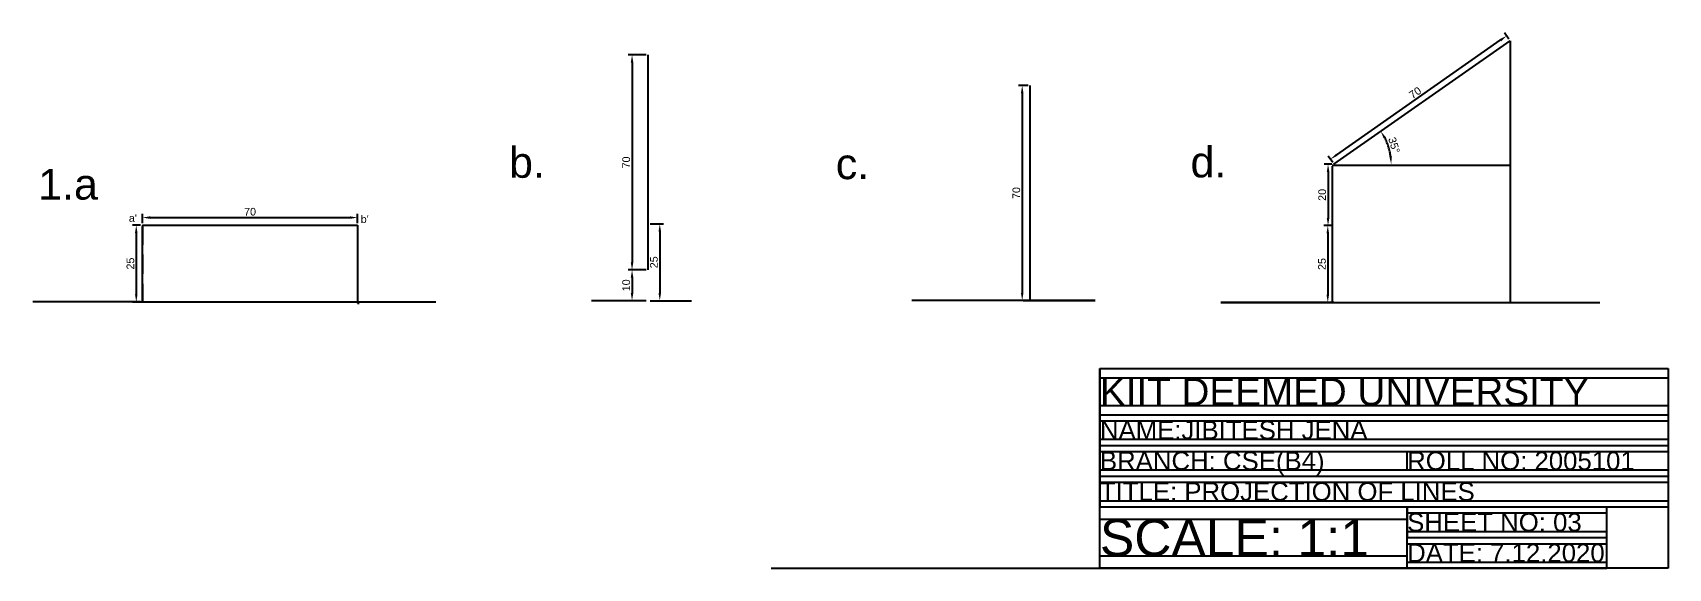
# Model space of a CAD drawing. Header units: inches. Extents: x 15 to 547, y -67 to 108.
import ezdxf

# ---------------------------------------------------------------- set-up
doc = ezdxf.new("R2010")
doc.units = ezdxf.units.IN
doc.header["$MEASUREMENT"] = 0
doc.linetypes.add('DASHED2', pattern=[9.525, 6.35, -3.175])
doc.styles.get("Standard").update_dxf_attribs({"font": 'arial.ttf'})
doc.dimstyles.new('ISO-25', dxfattribs={"dimtxt": 2.5, "dimasz": 2.5, "dimexe": 1.25, "dimexo": 0.625, "dimtad": 1, "dimtxsty": 'Standard', "dimcen": 2.5, "dimadec": 0, "dimazin": 0, "dimtfac": 1, "dimtmove": 0, "dimatfit": 3, "dimfxl": 1, "dimarcsym": 0})

# ---------------------------------------------------------------- blocks, each defined once
blk = doc.blocks.new('*D1')
at = {"color": 0, "lineweight": -2, "transparency": 16777216}
for p, q in [((50.45, 45.77), (50.45, 48.87)), ((120.45, 45.77), (120.45, 48.87)), ((52.95, 47.62), (117.95, 47.62))]:
    blk.add_line(p, q, dxfattribs=at)
at = {"color": 0, "transparency": 16777216}
for points in [[(52.95, 48.03), (52.95, 47.2), (50.45, 47.62)], [(117.95, 48.03), (117.95, 47.2), (120.45, 47.62)]]:
    blk.add_solid(points, dxfattribs=at)
at = {"layer": 'Defpoints', "color": 0, "transparency": 16777216}
for p in [(50.45, 45.15), (120.45, 47.62), (120.45, 45.15)]:
    blk.add_point(p, dxfattribs=at)
at = {"color": 0, "transparency": 16777216, "insert": (85.45, 49.52), "char_height": 2.5, "attachment_point": 5}
blk.add_mtext('70', dxfattribs=at)
blk = doc.blocks.new('*D2')
at = {"color": 0, "lineweight": -2, "transparency": 16777216}
for p, q in [((49.82, 45.15), (47.16, 45.15)), ((48.41, 42.65), (48.41, 22.65)), ((49.82, 20.15), (47.16, 20.15))]:
    blk.add_line(p, q, dxfattribs=at)
at = {"color": 0, "transparency": 16777216}
for points in [[(47.99, 42.65), (48.82, 42.65), (48.41, 45.15)], [(47.99, 22.65), (48.82, 22.65), (48.41, 20.15)]]:
    blk.add_solid(points, dxfattribs=at)
at = {"layer": 'Defpoints', "color": 0, "transparency": 16777216}
for p in [(50.45, 45.15), (48.41, 20.15), (50.45, 20.15)]:
    blk.add_point(p, dxfattribs=at)
at = {"color": 0, "transparency": 16777216, "insert": (46.51, 32.65), "char_height": 2.5, "attachment_point": 5, "rotation": 90}
blk.add_mtext('25', dxfattribs=at)
blk = doc.blocks.new('*D5')
at = {"color": 0, "lineweight": -2, "transparency": 16777216}
for p, q in [((214.43, 100.57), (208.54, 100.57)), ((209.79, 98.07), (209.79, 33.07)), ((214.43, 30.57), (208.54, 30.57))]:
    blk.add_line(p, q, dxfattribs=at)
at = {"color": 0, "transparency": 16777216}
for points in [[(209.38, 98.07), (210.21, 98.07), (209.79, 100.57)], [(209.38, 33.07), (210.21, 33.07), (209.79, 30.57)]]:
    blk.add_solid(points, dxfattribs=at)
at = {"layer": 'Defpoints', "color": 0, "transparency": 16777216}
for p in [(215.05, 100.57), (209.79, 30.57), (215.05, 30.57)]:
    blk.add_point(p, dxfattribs=at)
at = {"color": 0, "transparency": 16777216, "insert": (207.89, 65.57), "char_height": 2.5, "attachment_point": 5, "rotation": 90}
blk.add_mtext('70', dxfattribs=at)
blk = doc.blocks.new('*D3')
at = {"color": 0, "lineweight": -2, "transparency": 16777216}
for p, q in [((215.68, 45.57), (220.06, 45.57)), ((218.81, 43.07), (218.81, 23.07)), ((215.68, 20.57), (220.06, 20.57))]:
    blk.add_line(p, q, dxfattribs=at)
at = {"color": 0, "transparency": 16777216}
for points in [[(218.4, 43.07), (219.23, 43.07), (218.81, 45.57)], [(218.4, 23.07), (219.23, 23.07), (218.81, 20.57)]]:
    blk.add_solid(points, dxfattribs=at)
at = {"layer": 'Defpoints', "color": 0, "transparency": 16777216}
for p in [(215.05, 45.57), (215.05, 20.57), (218.81, 20.57)]:
    blk.add_point(p, dxfattribs=at)
at = {"color": 0, "transparency": 16777216, "insert": (216.91, 33.07), "char_height": 2.5, "attachment_point": 5, "rotation": 90}
blk.add_mtext('25', dxfattribs=at)
blk = doc.blocks.new('*D4')
at = {"color": 0, "lineweight": -2, "transparency": 16777216}
for p, q in [((214.43, 30.57), (208.54, 30.57)), ((209.79, 28.07), (209.79, 23.07)), ((214.43, 20.57), (208.54, 20.57))]:
    blk.add_line(p, q, dxfattribs=at)
at = {"color": 0, "transparency": 16777216}
for points in [[(209.38, 28.07), (210.21, 28.07), (209.79, 30.57)], [(209.38, 23.07), (210.21, 23.07), (209.79, 20.57)]]:
    blk.add_solid(points, dxfattribs=at)
at = {"layer": 'Defpoints', "color": 0, "transparency": 16777216}
for p in [(215.05, 30.57), (209.79, 20.57), (215.05, 20.57)]:
    blk.add_point(p, dxfattribs=at)
at = {"color": 0, "transparency": 16777216, "insert": (207.89, 25.57), "char_height": 2.5, "attachment_point": 5, "rotation": 90}
blk.add_mtext('10', dxfattribs=at)
blk = doc.blocks.new('*D6')
at = {"color": 0, "lineweight": -2, "transparency": 16777216}
for p, q in [((338.69, 90.61), (335.53, 90.61)), ((336.78, 88.11), (336.78, 23.11)), ((338.69, 20.61), (335.53, 20.61))]:
    blk.add_line(p, q, dxfattribs=at)
at = {"color": 0, "transparency": 16777216}
for points in [[(336.37, 88.11), (337.2, 88.11), (336.78, 90.61)], [(336.37, 23.11), (337.2, 23.11), (336.78, 20.61)]]:
    blk.add_solid(points, dxfattribs=at)
at = {"layer": 'Defpoints', "color": 0, "transparency": 16777216}
for p in [(339.32, 90.61), (336.78, 20.61), (339.32, 20.61)]:
    blk.add_point(p, dxfattribs=at)
at = {"color": 0, "transparency": 16777216, "insert": (334.88, 55.61), "char_height": 2.5, "attachment_point": 5, "rotation": 90}
blk.add_mtext('70', dxfattribs=at)
blk = doc.blocks.new('*D7')
at = {"color": 0, "lineweight": -2, "transparency": 16777216}
for p, q in [((495.23, 105.67), (493.74, 107.8)), ((439.16, 68.06), (492.41, 105.34)), ((437.89, 65.52), (436.4, 67.65))]:
    blk.add_line(p, q, dxfattribs=at)
at = {"color": 0, "transparency": 16777216}
for points in [[(492.17, 105.69), (492.65, 105), (494.46, 106.78)], [(438.92, 68.4), (439.4, 67.72), (437.12, 66.63)]]:
    blk.add_solid(points, dxfattribs=at)
at = {"layer": 'Defpoints', "color": 0, "transparency": 16777216}
for p in [(494.46, 106.78), (495.59, 105.16), (438.25, 65.01)]:
    blk.add_point(p, dxfattribs=at)
at = {"color": 0, "transparency": 16777216, "insert": (464.7, 88.26), "char_height": 2.5, "attachment_point": 5, "rotation": 35}
blk.add_mtext('70', dxfattribs=at)
blk = doc.blocks.new('*D8')
at = {"color": 0, "lineweight": -2, "transparency": 16777216}
for p, q in [((437.62, 65.01), (435.09, 65.01)), ((436.34, 62.51), (436.34, 47.51)), ((437.62, 45.01), (435.09, 45.01))]:
    blk.add_line(p, q, dxfattribs=at)
at = {"color": 0, "transparency": 16777216}
for points in [[(435.93, 62.51), (436.76, 62.51), (436.34, 65.01)], [(435.93, 47.51), (436.76, 47.51), (436.34, 45.01)]]:
    blk.add_solid(points, dxfattribs=at)
at = {"layer": 'Defpoints', "color": 0, "transparency": 16777216}
for p in [(438.25, 65.01), (436.34, 45.01), (438.25, 45.01)]:
    blk.add_point(p, dxfattribs=at)
at = {"color": 0, "transparency": 16777216, "insert": (434.44, 55.01), "char_height": 2.5, "attachment_point": 5, "rotation": 90}
blk.add_mtext('20', dxfattribs=at)
blk = doc.blocks.new('*D9')
at = {"color": 0, "lineweight": -2, "transparency": 16777216}
for p, q in [((437.62, 45.01), (435.01, 45.01)), ((436.26, 42.51), (436.26, 22.51)), ((437.62, 20.01), (435.01, 20.01))]:
    blk.add_line(p, q, dxfattribs=at)
at = {"color": 0, "transparency": 16777216}
for points in [[(435.84, 42.51), (436.67, 42.51), (436.26, 45.01)], [(435.84, 22.51), (436.67, 22.51), (436.26, 20.01)]]:
    blk.add_solid(points, dxfattribs=at)
at = {"layer": 'Defpoints', "color": 0, "transparency": 16777216}
for p in [(438.25, 45.01), (436.26, 20.01), (438.25, 20.01)]:
    blk.add_point(p, dxfattribs=at)
at = {"color": 0, "transparency": 16777216, "insert": (434.36, 32.51), "char_height": 2.5, "attachment_point": 5, "rotation": 90}
blk.add_mtext('25', dxfattribs=at)
blk = doc.blocks.new('*D10')
at = {"color": 0, "linetype": 'DASHED2', "lineweight": -2, "transparency": 16777216}
blk.add_arc((438.25, 65.01), 18.64, 7.6922, 27.3078, dxfattribs=at)
at = {"color": 0, "linetype": 'DASHED2', "transparency": 16777216}
for points in [[(454.45, 73.34), (455.16, 73.78), (453.51, 75.7)], [(457.13, 67.53), (456.3, 67.48), (456.88, 65.01)]]:
    blk.add_solid(points, dxfattribs=at)
at = {"layer": 'Defpoints', "color": 0, "linetype": 'DASHED2', "transparency": 16777216}
for p in [(495.59, 105.16), (438.25, 65.01), (438.25, 65.01), (456.5, 68.78), (495.59, 65.01)]:
    blk.add_point(p, dxfattribs=at)
at = {"color": 0, "linetype": 'DASHED2', "transparency": 16777216, "insert": (457.84, 71.19), "char_height": 2.5, "attachment_point": 5, "rotation": 287.5}
blk.add_mtext('35°', dxfattribs=at)

msp = doc.modelspace()

# ---------------------------------------------------------------- linework, layer by layer
for p, q in [((438.249, 65.011), (495.589, 105.161)), ((495.588, 104.06), (495.588, 20.344)), ((215.051, 30.573), (215.051, 100.573)), ((339.317, 90.612), (339.317, 20.612)), ((437.687, 64.699), (495.882, 64.699)), ((437.687, 64.405), (437.687, 20.344)), ((50.308, 44.725), (50.308, 20.05)), ((50.446, 45.147), (120.446, 45.147)), ((120.367, 45.121), (120.367, 19.76)), ((47.158, 20.147), (14.7, 20.147)), ((47.158, 20.147), (145.89, 20.147)), ((120.367, 19.76), (120.95, 19.76)), ((208.543, 20.573), (196.589, 20.573)), ((220.065, 20.573), (229.13, 20.573)), ((360.571, 20.612), (300.899, 20.612)), ((337.112, 20.612), (360.571, 20.612)), ((438.249, 20.011), (401.405, 20.011)), ((401.405, 20.011), (524.82, 20.011)), ((438.249, 20.011), (495.589, 20.011)), ((495.588, 20.344), (495.882, 20.344)), ((362.09, -66.546), (362.09, -1.546)), ((362.09, -1.546), (547.09, -1.546)), ((362.09, -1.546), (362.09, -16.546)), ((362.09, -4.546), (547.09, -4.546)), ((547.09, -1.546), (547.09, -66.546)), ((362.09, -13.546), (547.09, -13.546)), ((362.09, -16.546), (547.09, -16.546)), ((362.09, -16.546), (362.09, -26.546)), ((362.09, -18.546), (547.09, -18.546)), ((362.09, -24.546), (547.09, -24.546)), ((362.09, -26.546), (547.09, -26.546)), ((362.09, -26.546), (362.09, -36.546)), ((362.09, -28.546), (547.09, -28.546)), ((462.09, -34.546), (462.09, -28.546)), ((362.09, -34.546), (547.09, -34.546)), ((362.09, -34.546), (462.09, -34.546)), ((362.09, -36.546), (547.09, -36.546)), ((362.09, -36.546), (362.09, -46.546)), ((362.09, -38.546), (547.09, -38.546)), ((362.09, -44.546), (547.09, -44.546)), ((362.09, -46.546), (547.09, -46.546)), ((462.09, -66.546), (462.09, -46.546)), ((462.09, -46.546), (462.09, -56.546)), ((527.09, -66.546), (527.09, -46.546)), ((362.09, -50.546), (462.09, -50.546)), ((462.09, -48.546), (527.09, -48.546)), ((462.09, -54.546), (527.09, -54.546)), ((462.09, -56.546), (527.09, -56.546)), ((462.09, -58.546), (527.09, -58.546)), ((462.09, -62.546), (362.09, -62.546)), ((255.057, -66.546), (462.09, -66.546)), ((547.09, -66.546), (362.09, -66.546)), ((462.09, -64.546), (527.09, -64.546)), ((462.09, -66.546), (527.09, -66.546))]:
    msp.add_line(p, q)
at = {"linetype": 'DASHED2'}
for p, q in [((495.589, 105.161), (495.589, 20.011)), ((50.446, 45.147), (50.446, 20.147)), ((120.446, 45.147), (120.446, 20.147))]:
    msp.add_line(p, q, dxfattribs=at)

# ---------------------------------------------------------------- texts
for s, height, p in [('b.', 10, (169.769, 60.587)), ('d.', 10, (391.578, 60.712)), ('1.a', 10, (16.495, 53.474)), ('KIIT DEEMED UNIVERSITY', 9, (362.09, -13.546)), ('NAME:JIBITESH JENA', 6, (362.09, -24.546)), ('BRANCH: CSE(B4)', 6, (362.09, -34.546)), ('ROLL NO: 2005101', 6, (462.09, -34.546)), ('TITLE: PROJECTION OF LINES', 6, (362.09, -44.546)), ('SCALE: 1:1', 12, (362.09, -62.546)), ('SHEET NO: 03', 6, (462.09, -54.546)), ('DATE: 7.12.2020', 6, (462.09, -64.546))]:
    msp.add_text(s, height=height).set_placement(p)
at = {"attachment_point": 1}
for s, width, gutter_width, insert, char_height in [('c.', 30.54608, 50, (276.105, 70.131), 10), ("a'", 3.50593, 12.5, (45.995, 48.713), 2.5), ("b'", 2.76296, 12.5, (121.47, 48.364), 2.5)]:
    msp.add_mtext_dynamic_manual_height_columns(s, width=width, gutter_width=gutter_width, heights=[0], dxfattribs=dict(at, insert=insert, char_height=char_height))

# ---------------------------------------------------------------- dimensions: what is measured, and where the dimension line sits
dim = msp.add_aligned_dim(p1=(438.249, 65.011), p2=(495.589, 105.161), distance=1.975, dimstyle='ISO-25')
dim.commit()
dim.dimension.update_dxf_attribs({"geometry": '*D7', "text_midpoint": (464.696, 88.261)})
at = {"linetype": 'DASHED2'}
dim = msp.add_angular_dim_2l(base=(456.499, 68.779), line1=((438.249, 65.011), (495.589, 65.011)), line2=((438.249, 65.011), (495.589, 105.161)), dimstyle='ISO-25', dxfattribs=at)
dim.commit()
dim.dimension.update_dxf_attribs({"geometry": '*D10', "text_midpoint": (457.836, 71.186)})
for base, p1, p2, picture, middle in [((209.793, 30.573), (215.051, 100.573), (215.051, 30.573), '*D5', (207.892, 65.573)), ((336.782, 20.612), (339.317, 90.612), (339.317, 20.612), '*D6', (334.881, 55.612)), ((436.345, 45.011), (438.249, 65.011), (438.249, 45.011), '*D8', (434.443, 55.011)), ((48.408, 20.147), (50.446, 45.147), (50.446, 20.147), '*D2', (46.506, 32.647)), ((218.815, 20.573), (215.051, 45.573), (215.051, 20.573), '*D3', (216.914, 33.073)), ((436.257, 20.011), (438.249, 45.011), (438.249, 20.011), '*D9', (434.355, 32.511)), ((209.793, 20.573), (215.051, 30.573), (215.051, 20.573), '*D4', (207.892, 25.573))]:
    dim = msp.add_linear_dim(base=base, p1=p1, p2=p2, angle=90, dimstyle='ISO-25')
    dim.commit()
    dim.dimension.update_dxf_attribs({"geometry": picture, "text_midpoint": middle})
dim = msp.add_linear_dim(base=(120.446, 47.617), p1=(50.446, 45.147), p2=(120.446, 45.147), dimstyle='ISO-25')
dim.commit()
dim.dimension.update_dxf_attribs({"geometry": '*D1', "text_midpoint": (85.446, 49.518)})

doc.saveas('drawing.dxf')
